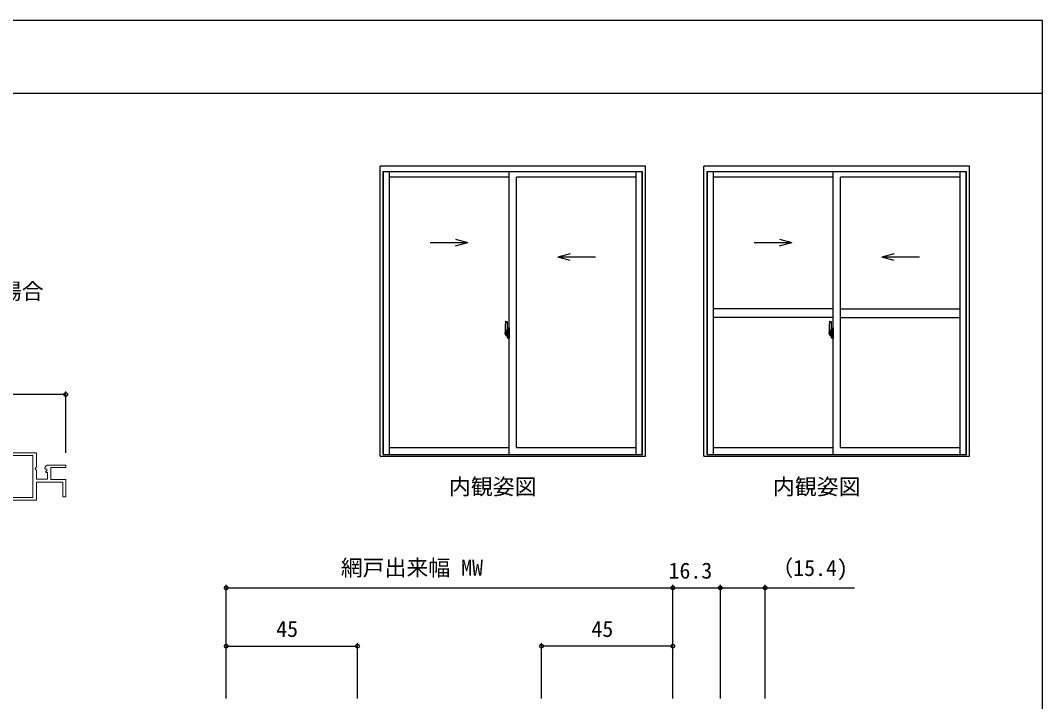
# Model space of a CAD drawing. Units: millimetres, scale not verified. Extents: x -437 to 438, y -281 to 279.
# Drawn here: x 88 to 438.2, y 10.2 to 243.7 of the extents above; entities that cross this region are included whole.
import ezdxf
from ezdxf.enums import TextEntityAlignment as Align

# ---------------------------------------------------------------- set-up
doc = ezdxf.new("R2010")
doc.units = ezdxf.units.MM
doc.header["$LTSCALE"] = 2
for name, color, linetype in [('0-1_USER1', 3, 'Continuous'), ('0-6_YKK_A1', 4, 'Continuous'), ('0-7_YKK_D', 6, 'Continuous'), ('0-8_YKK_ZWAK', 7, 'Continuous')]:
    doc.layers.add(name, color=color, linetype=linetype)
doc.layers.add('0-2_YKK_11', color=7, linetype='Continuous', lineweight=18)
doc.styles.add('ＭＳ ゴシック', font='')
doc.styles.get('ＭＳ ゴシック').set_extended_font_data('MS Gothic')

msp = doc.modelspace()

# ---------------------------------------------------------------- linework, layer by layer
at = {"layer": '0-2_YKK_11'}
for points in [[(93.5, 95.495), (48.5, 95.495)], [(62.5, 94.595), (92.2, 94.595), (92.2, 80.195), (83.2, 80.195), (83.2, 81.195)], [(96.301, 90.113), (96.552, 89.902), (96.871, 89.987), (97.141, 89.519), (96.576, 88.953), (96.683, 88.695), (97.3, 88.695), (97.3, 86.495), (93.5, 86.495), (93.5, 89.495), (93.2, 89.795), (93.047, 90.123), (93.5, 90.664), (93.5, 95.495)], [(98.4, 90.495), (103.5, 90.495), (103.5, 91.295), (97.595, 91.295)], [(80.7, 79.195), (93.5, 79.195), (93.5, 85.395), (102.5, 85.395), (102.5, 80.395), (103.5, 80.395), (103.5, 86.295), (98.4, 86.295), (98.4, 90.495)]]:
    msp.add_lwpolyline(points, dxfattribs=at)
msp.add_arc((97.595, 89.995), 1.3, 89.99998, 174.7841, dxfattribs=at)
at = {"layer": '0-6_YKK_A1'}
for p, q in [((302.2, 193.7), (211.2, 193.7)), ((211.2, 94.27), (211.2, 193.7)), ((302.2, 94.27), (302.2, 193.7)), ((413.2, 193.7), (322.2, 193.7)), ((322.2, 94.27), (322.2, 193.7)), ((413.2, 94.27), (413.2, 193.7)), ((212.26, 94.95), (212.26, 191.965)), ((212.26, 191.965), (301.14, 191.965)), ((212.385, 94.95), (212.385, 191.965)), ((214.485, 94.95), (214.485, 191.965)), ((255.45, 190.015), (214.485, 190.015)), ((255.45, 94.95), (255.45, 191.965)), ((298.915, 190.015), (257.95, 190.015)), ((257.95, 97.25), (257.95, 190.015)), ((298.915, 94.95), (298.915, 191.965)), ((301.015, 94.95), (301.015, 191.965)), ((301.14, 94.947), (301.14, 191.965)), ((323.26, 94.95), (323.26, 191.965)), ((323.26, 191.965), (412.14, 191.965)), ((323.385, 94.95), (323.385, 191.965)), ((325.485, 94.95), (325.485, 191.965)), ((366.45, 190.015), (325.485, 190.015)), ((366.45, 94.95), (366.45, 191.965)), ((409.915, 190.015), (368.95, 190.015)), ((368.95, 97.25), (368.95, 190.015)), ((409.915, 94.95), (409.915, 191.965)), ((412.015, 94.95), (412.015, 191.965)), ((412.14, 94.947), (412.14, 191.965)), ((237.062, 168.694), (241.295, 167.56)), ((348.062, 168.694), (352.295, 167.56)), ((228.355, 167.56), (241.295, 167.56)), ((237.062, 166.425), (241.295, 167.56)), ((339.355, 167.56), (352.295, 167.56)), ((348.062, 166.425), (352.295, 167.56)), ((276.338, 163.694), (272.105, 162.56)), ((285.045, 162.56), (272.105, 162.56)), ((276.338, 161.425), (272.105, 162.56)), ((387.338, 163.694), (383.105, 162.56)), ((396.045, 162.56), (383.105, 162.56)), ((387.338, 161.425), (383.105, 162.56)), ((366.45, 144.875), (325.485, 144.875)), ((368.95, 144.875), (409.915, 144.875)), ((254.291, 140.509), (254.724, 140.524)), ((254.75, 140.499), (254.75, 137.24)), ((366.45, 141.875), (325.485, 141.875)), ((365.291, 140.509), (365.724, 140.524)), ((365.75, 140.499), (365.75, 137.24)), ((368.95, 141.875), (409.915, 141.875)), ((254.05, 138.255), (254.05, 136.038)), ((254.638, 137.392), (254.25, 137.392)), ((254.25, 136.333), (254.25, 137.392)), ((254.275, 137.32), (254.638, 137.32)), ((254.275, 136.34), (254.275, 137.32)), ((254.56, 136.943), (254.56, 136.125)), ((254.735, 136.943), (254.56, 136.943)), ((254.575, 136.611), (254.56, 136.611)), ((254.575, 136.498), (254.575, 136.696)), ((254.675, 137.115), (254.675, 137.165)), ((254.675, 136.943), (254.675, 136.721)), ((254.75, 136.824), (254.675, 136.824)), ((254.735, 137.24), (254.735, 136.943)), ((254.75, 137.24), (254.735, 137.24)), ((254.75, 137.28), (254.75, 136.721)), ((254.75, 136.721), (254.75, 137.073)), ((254.75, 136.782), (254.75, 137.017)), ((254.775, 137.098), (254.875, 137.1)), ((254.875, 138.205), (254.875, 137.3)), ((255, 137.3), (254.875, 137.3)), ((254.875, 136.933), (254.875, 137.246)), ((255.025, 137.275), (254.899, 137.271)), ((254.9, 137.275), (254.9, 137.3)), ((255.025, 137.275), (254.9, 137.275)), ((254.923, 136.859), (254.923, 136.191)), ((255, 138.255), (254.925, 138.255)), ((254.935, 136.859), (254.935, 135.842)), ((255.42, 136.899), (254.96, 136.883)), ((255, 138.255), (255, 137.3)), ((255, 138.23), (255.025, 138.23)), ((255.025, 138.26), (255.45, 138.275)), ((255.025, 138.26), (255.025, 137.275)), ((255.025, 138.23), (255.025, 137.275)), ((255.105, 137.015), (255.105, 136.945)), ((255.29, 137.04), (255.13, 137.04)), ((255.13, 136.92), (255.29, 136.92)), ((255.315, 137.015), (255.315, 136.945)), ((255.435, 136.885), (255.435, 135.816)), ((255.435, 136.885), (255.435, 136.879)), ((255.45, 136.663), (255.435, 136.663)), ((255.45, 138.275), (255.45, 134.775)), ((365.05, 138.255), (365.05, 136.038)), ((365.638, 137.392), (365.25, 137.392)), ((365.25, 136.333), (365.25, 137.392)), ((365.275, 137.32), (365.638, 137.32)), ((365.275, 136.34), (365.275, 137.32)), ((365.56, 136.943), (365.56, 136.125)), ((365.735, 136.943), (365.56, 136.943)), ((365.575, 136.611), (365.56, 136.611)), ((365.575, 136.498), (365.575, 136.696)), ((365.675, 137.115), (365.675, 137.165)), ((365.675, 136.943), (365.675, 136.721)), ((365.75, 136.824), (365.675, 136.824)), ((365.735, 137.24), (365.735, 136.943)), ((365.75, 137.24), (365.735, 137.24)), ((365.75, 137.28), (365.75, 136.721)), ((365.75, 136.721), (365.75, 137.073)), ((365.75, 136.782), (365.75, 137.017)), ((365.775, 137.098), (365.875, 137.1)), ((365.875, 138.205), (365.875, 137.3)), ((366, 137.3), (365.875, 137.3)), ((365.875, 136.933), (365.875, 137.246)), ((366.025, 137.275), (365.899, 137.271)), ((365.9, 137.275), (365.9, 137.3)), ((366.025, 137.275), (365.9, 137.275)), ((365.923, 136.859), (365.923, 136.191)), ((366, 138.255), (365.925, 138.255)), ((365.935, 136.859), (365.935, 135.842)), ((366.42, 136.899), (365.96, 136.883)), ((366, 138.255), (366, 137.3)), ((366, 138.23), (366.025, 138.23)), ((366.025, 138.26), (366.45, 138.275)), ((366.025, 138.26), (366.025, 137.275)), ((366.025, 138.23), (366.025, 137.275)), ((366.105, 137.015), (366.105, 136.945)), ((366.29, 137.04), (366.13, 137.04)), ((366.13, 136.92), (366.29, 136.92)), ((366.315, 137.015), (366.315, 136.945)), ((366.435, 136.885), (366.435, 135.816)), ((366.435, 136.885), (366.435, 136.879)), ((366.45, 136.663), (366.435, 136.663)), ((366.45, 138.275), (366.45, 134.775)), ((254.906, 136.525), (253.87, 136.525)), ((253.887, 136.525), (255.214, 136.525)), ((254.098, 135.988), (254.305, 135.981)), ((254.25, 136.33), (254.25, 136.333)), ((254.251, 136.283), (254.25, 136.33)), ((254.251, 136.293), (254.25, 136.33)), ((254.305, 136.153), (254.305, 135.981)), ((254.52, 136.153), (254.305, 136.153)), ((254.34, 136.084), (254.305, 136.084)), ((254.34, 136.036), (254.575, 136.036)), ((254.34, 135.905), (254.34, 136.036)), ((254.34, 135.89), (254.34, 135.905)), ((254.34, 135.89), (254.629, 135.89)), ((254.45, 135.637), (254.45, 135.587)), ((254.638, 135.587), (254.45, 135.587)), ((254.475, 135.662), (254.638, 135.662)), ((254.52, 136.16), (254.52, 136.125)), ((254.56, 136.16), (254.52, 136.16)), ((254.575, 136.497), (254.575, 136.498)), ((254.575, 136.497), (254.675, 136.497)), ((254.575, 136.423), (254.575, 136.497)), ((254.575, 136.423), (254.675, 136.423)), ((254.575, 136.377), (254.575, 136.423)), ((254.575, 136.377), (254.675, 136.377)), ((254.575, 136.184), (254.575, 136.377)), ((254.575, 136.184), (254.675, 136.184)), ((254.575, 136.129), (254.575, 136.184)), ((254.575, 136.129), (254.675, 136.129)), ((254.575, 136.125), (254.575, 136.129)), ((254.6, 136.525), (255.624, 136.525)), ((254.675, 136.084), (254.663, 136.084)), ((254.845, 136.498), (254.675, 136.498)), ((254.675, 136.497), (254.675, 136.498)), ((254.675, 136.497), (254.675, 135.699)), ((254.675, 136.423), (254.675, 136.497)), ((254.675, 136.377), (254.675, 136.423)), ((254.675, 136.184), (254.675, 136.377)), ((254.675, 136.354), (254.675, 136.084)), ((254.675, 136.129), (254.675, 136.184)), ((254.675, 136.125), (254.675, 136.129)), ((254.675, 136.125), (254.675, 135.994)), ((254.675, 135.994), (254.675, 135.982)), ((254.675, 135.982), (254.675, 135.93)), ((254.75, 135.977), (254.75, 136.498)), ((254.75, 136.498), (254.75, 135.699)), ((254.875, 135.95), (254.775, 135.952)), ((254.875, 135.804), (254.875, 136.117)), ((254.875, 134.845), (254.875, 135.75)), ((255, 135.75), (254.875, 135.75)), ((255.025, 135.775), (254.899, 135.779)), ((254.9, 135.775), (254.9, 135.75)), ((255.025, 135.775), (254.9, 135.775)), ((255, 134.795), (254.925, 134.795)), ((254.96, 135.817), (255.42, 135.801)), ((255, 135.925), (255, 135.868)), ((255, 134.795), (255, 135.75)), ((255, 134.82), (255.025, 134.82)), ((255.375, 135.95), (255.025, 135.95)), ((255.025, 135.843), (255.375, 135.843)), ((255.025, 134.82), (255.025, 135.775)), ((255.4, 135.925), (255.4, 135.868)), ((255.45, 136.338), (255.435, 136.338)), ((365.906, 136.525), (364.87, 136.525)), ((364.887, 136.525), (366.214, 136.525)), ((365.098, 135.988), (365.305, 135.981)), ((365.25, 136.33), (365.25, 136.333)), ((365.251, 136.283), (365.25, 136.33)), ((365.251, 136.293), (365.25, 136.33)), ((365.305, 136.153), (365.305, 135.981)), ((365.52, 136.153), (365.305, 136.153)), ((365.34, 136.084), (365.305, 136.084)), ((365.34, 136.036), (365.575, 136.036)), ((365.34, 135.905), (365.34, 136.036)), ((365.34, 135.89), (365.34, 135.905)), ((365.34, 135.89), (365.629, 135.89)), ((365.45, 135.637), (365.45, 135.587)), ((365.638, 135.587), (365.45, 135.587)), ((365.475, 135.662), (365.638, 135.662)), ((365.52, 136.16), (365.52, 136.125)), ((365.56, 136.16), (365.52, 136.16)), ((365.575, 136.497), (365.575, 136.498)), ((365.575, 136.497), (365.675, 136.497)), ((365.575, 136.423), (365.575, 136.497)), ((365.575, 136.423), (365.675, 136.423)), ((365.575, 136.377), (365.575, 136.423)), ((365.575, 136.377), (365.675, 136.377)), ((365.575, 136.184), (365.575, 136.377)), ((365.575, 136.184), (365.675, 136.184)), ((365.575, 136.129), (365.575, 136.184)), ((365.575, 136.129), (365.675, 136.129)), ((365.575, 136.125), (365.575, 136.129)), ((365.6, 136.525), (366.624, 136.525)), ((365.675, 136.084), (365.663, 136.084)), ((365.845, 136.498), (365.675, 136.498)), ((365.675, 136.497), (365.675, 136.498)), ((365.675, 136.497), (365.675, 135.699)), ((365.675, 136.423), (365.675, 136.497)), ((365.675, 136.377), (365.675, 136.423)), ((365.675, 136.184), (365.675, 136.377)), ((365.675, 136.354), (365.675, 136.084)), ((365.675, 136.129), (365.675, 136.184)), ((365.675, 136.125), (365.675, 136.129)), ((365.675, 136.125), (365.675, 135.994)), ((365.675, 135.994), (365.675, 135.982)), ((365.675, 135.982), (365.675, 135.93)), ((365.75, 135.977), (365.75, 136.498)), ((365.75, 136.498), (365.75, 135.699)), ((365.875, 135.95), (365.775, 135.952)), ((365.875, 135.804), (365.875, 136.117)), ((365.875, 134.845), (365.875, 135.75)), ((366, 135.75), (365.875, 135.75)), ((366.025, 135.775), (365.899, 135.779)), ((365.9, 135.775), (365.9, 135.75)), ((366.025, 135.775), (365.9, 135.775)), ((366, 134.795), (365.925, 134.795)), ((365.96, 135.817), (366.42, 135.801)), ((366, 135.925), (366, 135.868)), ((366, 134.795), (366, 135.75)), ((366, 134.82), (366.025, 134.82)), ((366.375, 135.95), (366.025, 135.95)), ((366.025, 135.843), (366.375, 135.843)), ((366.025, 134.82), (366.025, 135.775)), ((366.4, 135.925), (366.4, 135.868)), ((366.45, 136.338), (366.435, 136.338)), ((212.26, 94.95), (301.14, 94.95)), ((214.485, 97.25), (255.45, 97.25)), ((257.95, 97.25), (298.915, 97.25)), ((323.26, 94.95), (412.14, 94.95)), ((325.485, 97.25), (366.45, 97.25)), ((368.95, 97.25), (409.915, 97.25)), ((211.2, 94.27), (302.2, 94.27)), ((322.2, 94.27), (413.2, 94.27))]:
    msp.add_line(p, q, dxfattribs=at)
for points in [[(254.675, 137.282), (254.675, 136.943), (254.675, 136.721)], [(254.675, 136.721), (254.845, 136.721), (254.845, 136.523)], [(254.923, 136.859), (254.923, 136.859), (254.914, 136.861), (254.904, 136.866), (254.892, 136.879), (254.879, 136.905), (254.875, 136.933)], [(365.675, 137.282), (365.675, 136.943), (365.675, 136.721)], [(365.675, 136.721), (365.845, 136.721), (365.845, 136.523)], [(365.923, 136.859), (365.923, 136.859), (365.914, 136.861), (365.904, 136.866), (365.892, 136.879), (365.879, 136.905), (365.875, 136.933)], [(254.34, 136.036), (254.34, 136.125), (254.575, 136.125), (254.675, 136.125)], [(254.45, 135.587), (254.428, 135.617), (254.417, 135.634)], [(254.672, 135.914), (254.669, 135.908), (254.664, 135.903), (254.653, 135.895), (254.638, 135.89), (254.621, 135.89), (254.61, 135.892), (254.599, 135.895), (254.575, 135.905), (254.575, 135.905)], [(254.675, 136.523), (254.845, 136.523), (254.845, 136.498)], [(254.875, 136.117), (254.875, 136.126), (254.883, 136.155), (254.89, 136.167), (254.899, 136.179), (254.907, 136.186), (254.918, 136.19), (254.923, 136.191)], [(255.025, 135.775), (255.025, 134.79), (255.45, 134.775)], [(365.34, 136.036), (365.34, 136.125), (365.575, 136.125), (365.675, 136.125)], [(365.45, 135.587), (365.428, 135.617), (365.417, 135.634)], [(365.672, 135.914), (365.669, 135.908), (365.664, 135.903), (365.653, 135.895), (365.638, 135.89), (365.621, 135.89), (365.61, 135.892), (365.599, 135.895), (365.575, 135.905), (365.575, 135.905)], [(365.675, 136.523), (365.845, 136.523), (365.845, 136.498)], [(365.875, 136.117), (365.875, 136.126), (365.883, 136.155), (365.89, 136.167), (365.899, 136.179), (365.907, 136.186), (365.918, 136.19), (365.923, 136.191)], [(366.025, 135.775), (366.025, 134.79), (366.45, 134.775)]]:
    msp.add_lwpolyline(points, dxfattribs=at)
for centre, radius, start, end in [((267.3, 138.214), 13.25, 170.20654, 179.82143), ((254.292, 140.459), 0.05, 92, 170.20654), ((254.725, 140.499), 0.025, 0, 92), ((378.3, 138.214), 13.25, 170.20654, 179.82143), ((365.292, 140.459), 0.05, 92, 170.20654), ((365.725, 140.499), 0.025, 0, 92), ((254.275, 137.345), 0.025, 180, 270), ((254.638, 137.28), 0.113, 0, 90), ((254.638, 137.282), 0.0375, 0, 90), ((254.775, 137.073), 0.025, 91, 180), ((254.925, 138.205), 0.05, 90, 180), ((254.9, 137.246), 0.025, 91.99999, 180), ((254.96, 136.858), 0.0254, 88.99206, 157.90245), ((255.13, 137.015), 0.025, 90, 180), ((255.13, 136.945), 0.025, 180, 270), ((255.29, 137.015), 0.025, 0, 90), ((255.29, 136.945), 0.025, 270, 0), ((365.275, 137.345), 0.025, 180, 270), ((365.638, 137.28), 0.113, 0, 90), ((365.638, 137.282), 0.0375, 0, 90), ((365.775, 137.073), 0.025, 91, 180), ((365.925, 138.205), 0.05, 90, 180), ((365.9, 137.246), 0.025, 91.99999, 180), ((365.96, 136.858), 0.0254, 88.99206, 157.90245), ((366.13, 137.015), 0.025, 90, 180), ((366.13, 136.945), 0.025, 180, 270), ((366.29, 137.015), 0.025, 0, 90), ((366.29, 136.945), 0.025, 270, 0), ((254.1, 136.038), 0.05, 180, 268), ((255.726, 136.331), 1.476, 179.91894, 190.81318), ((255.558, 136.272), 1.307, 179.5362, 192.85144), ((255.747, 136.3), 1.472, 178.42075, 189.33089), ((255.199, 136.194), 0.933, 188.62914, 193.1575), ((255.558, 136.272), 1.307, 192.85144, 209.23122), ((255.199, 136.194), 0.933, 193.1575, 216.63292), ((255.16, 136.213), 0.88, 189.9821, 192.05297), ((255.16, 136.213), 0.88, 192.05297, 218.82619), ((254.475, 135.637), 0.025, 90, 180), ((254.58, 136.13), 0.095, 266.91231, 356.7406), ((254.638, 135.699), 0.0375, 270, 0), ((254.638, 135.699), 0.113, 270, 0), ((254.775, 135.977), 0.025, 180, 269.00002), ((254.9, 135.804), 0.025, 180, 268.00001), ((254.925, 134.845), 0.05, 180, 270), ((254.96, 135.843), 0.0256, 202.43823, 270.66726), ((255.025, 135.925), 0.025, 90, 180), ((255.025, 135.868), 0.025, 180, 270), ((255.375, 135.925), 0.025, 0, 90), ((255.375, 135.868), 0.025, 270, 0), ((365.1, 136.038), 0.05, 180, 268), ((366.726, 136.331), 1.476, 179.91894, 190.81318), ((366.558, 136.272), 1.307, 179.5362, 192.85144), ((366.747, 136.3), 1.472, 178.42075, 189.33089), ((366.199, 136.194), 0.933, 188.62914, 193.1575), ((366.558, 136.272), 1.307, 192.85144, 209.23122), ((366.199, 136.194), 0.933, 193.1575, 216.63292), ((366.16, 136.213), 0.88, 189.9821, 192.05297), ((366.16, 136.213), 0.88, 192.05297, 218.82619), ((365.475, 135.637), 0.025, 90, 180), ((365.58, 136.13), 0.095, 266.91231, 356.7406), ((365.638, 135.699), 0.0375, 270, 0), ((365.638, 135.699), 0.113, 270, 0), ((365.775, 135.977), 0.025, 180, 269.00002), ((365.9, 135.804), 0.025, 180, 268.00001), ((365.925, 134.845), 0.05, 180, 270), ((365.96, 135.843), 0.0256, 202.43823, 270.66726), ((366.025, 135.925), 0.025, 90, 180), ((366.025, 135.868), 0.025, 180, 270), ((366.375, 135.925), 0.025, 0, 90), ((366.375, 135.868), 0.025, 270, 0)]:
    msp.add_arc(centre, radius, start, end, dxfattribs=at)
for centre, major_axis, ratio, start_param, end_param in [((254.675, 136.696), (-0.1, 0), 0.251336, 4.712389, 6.2831853), ((254.96, 136.858), (-0.0236, 0.0086), 0.995692, 6.2803203, 6.6313047), ((255.42, 136.884), (0.0106, 0.011), 0.965668, 5.4977978, 7.1034794), ((365.675, 136.696), (-0.1, 0), 0.251336, 4.712389, 6.2831853), ((365.96, 136.858), (-0.0236, 0.0086), 0.995692, 6.2803203, 6.6313047), ((366.42, 136.884), (0.0106, 0.011), 0.965668, 5.4977978, 7.1034794), ((254.675, 136.498), (-0.1, 0), 0.251336, 4.712389, 6.2831853), ((254.575, 135.93), (-0.1, 0), 0.637322, 2.8889124, 3.1415927), ((254.96, 135.842), (0.0236, 0.0086), 0.995692, 2.7934732, 3.1444576), ((255.42, 135.816), (-0.0106, 0.011), 0.965668, 2.3212985, 3.9269802), ((365.675, 136.498), (0.1, 0), 0.251336, 1.5707963, 3.1415927), ((365.575, 135.93), (-0.1, 0), 0.637322, 2.8889124, 3.1415927), ((365.96, 135.842), (0.0236, 0.0086), 0.995692, 2.7934732, 3.1444576), ((366.42, 135.816), (-0.0106, 0.011), 0.965668, 2.3212985, 3.9269802)]:
    msp.add_ellipse(centre, major_axis=major_axis, ratio=ratio, start_param=start_param, end_param=end_param, dxfattribs=at)
at = {"layer": '0-7_YKK_D'}
for p, q in [((103.5, 95.495), (103.5, 116.495)), ((103.5, 115.495), (48.5, 115.495)), ((158.5, 11.2), (158.5, 50.2)), ((158.5, 49.2), (311.5, 49.2)), ((311.5, 11.2), (311.5, 50.2)), ((311.5, 11.2), (311.5, 50.2)), ((311.5, 49.2), (327.8, 49.2)), ((327.8, 11.2), (327.8, 50.2)), ((327.8, 11.2), (327.8, 50.2)), ((343.2, 11.2), (343.2, 50.2)), ((158.5, 11.2), (158.5, 30.2)), ((158.5, 29.2), (203.5, 29.2)), ((203.5, 11.2), (203.5, 30.2)), ((266.5, 11.2), (266.5, 30.2)), ((311.5, 29.2), (266.5, 29.2)), ((311.5, 11.2), (311.5, 30.2))]:
    msp.add_line(p, q, dxfattribs=at)
msp.add_lwpolyline([(327.8, 49.2), (343.2, 49.2), (373.722, 49.2)], dxfattribs=at)
for centre in [(103.5, 115.495), (158.5, 49.2), (311.5, 49.2), (311.5, 49.2), (327.8, 49.2), (327.8, 49.2), (343.2, 49.2), (158.5, 29.2), (203.5, 29.2), (266.5, 29.2), (311.5, 29.2)]:
    msp.add_circle(centre, 0.637, dxfattribs=at)
at = {"layer": '0-8_YKK_ZWAK'}
for p, q in [((438.2, 243.7), (-436.8, 243.7)), ((438.2, 218.7), (-436.8, 218.7))]:
    msp.add_line(p, q, dxfattribs=at)
msp.add_lwpolyline([(-436.8, -281.3), (438.2, -281.3), (438.2, 243.7)], dxfattribs=at)

# ---------------------------------------------------------------- texts
at = {"layer": '0-1_USER1', "style": 'ＭＳ ゴシック'}
for s, p in [('2000＜BHn≦2200の場合', (17.3, 146.467)), ('内観姿図', (234.818, 79.491)), ('内観姿図', (345.818, 79.491))]:
    msp.add_text(s, height=5.499, dxfattribs=at).set_placement(p, align=Align.BOTTOM_LEFT)
at = {"layer": '0-7_YKK_D', "style": 'ＭＳ ゴシック'}
for s, p in [('網戸出来幅 MW', (197.756, 51.68)), ('（15.4)', (345.29, 51.595)), ('16.3', (310.062, 50.7)), ('45', (175.631, 30.7)), ('45', (283.631, 30.7))]:
    msp.add_text(s, height=5.499, dxfattribs=at).set_placement(p, align=Align.BOTTOM_LEFT)

doc.saveas('drawing.dxf')
